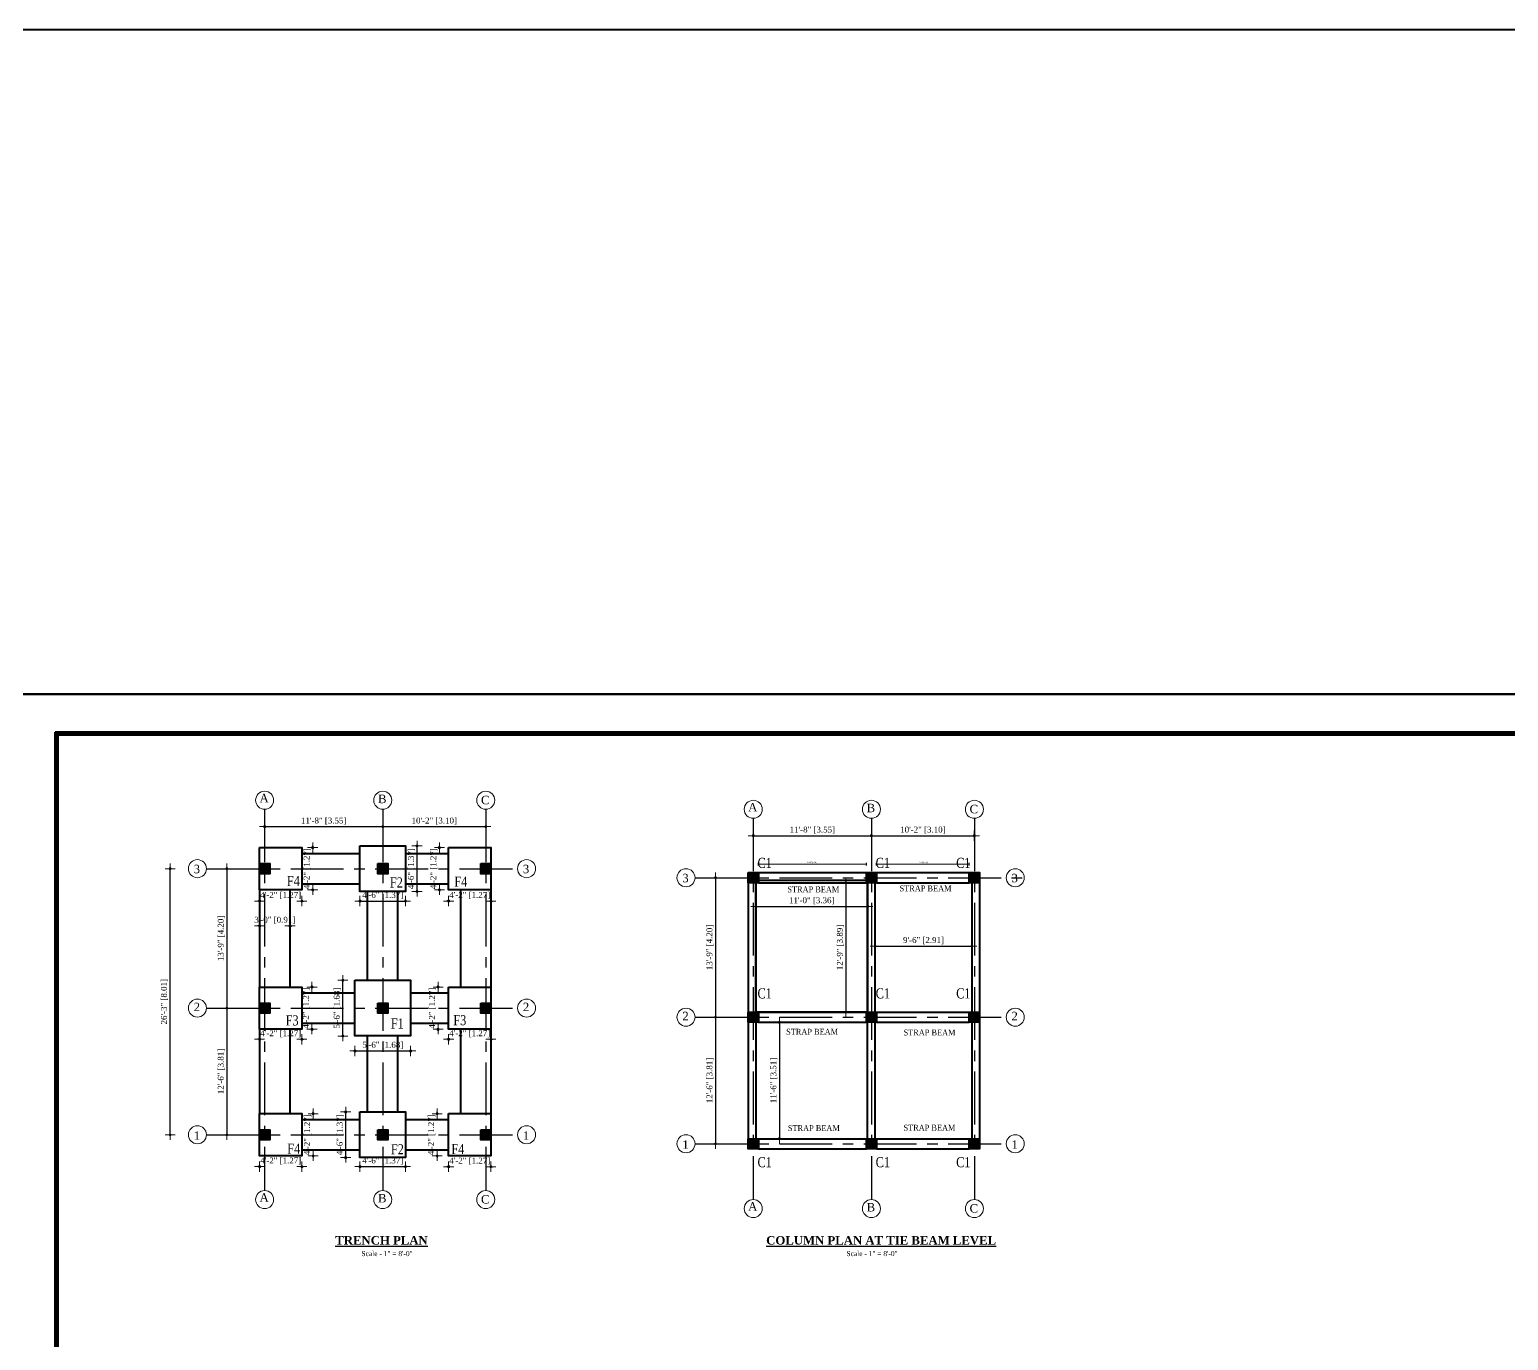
# Model space of a CAD drawing. Header units: feet. Extents: x 4160 to 31260, y -20219 to -1382.
# Drawn here: x 16960 to 18712, y -4615 to -3062 of the extents above; entities that cross this region are included whole.
import ezdxf

# ---------------------------------------------------------------- set-up
doc = ezdxf.new("R2010")
doc.units = ezdxf.units.FT
doc.header["$LTSCALE"] = 50
doc.header["$MEASUREMENT"] = 0
doc.header["$PDMODE"] = 34
doc.linetypes.add('CENTER', pattern=[2, 1.25, -0.25, 0.25, -0.25])
doc.layers.add('CL', color=253, linetype='CENTER')
doc.layers.add('Text', color=7, linetype='Continuous')
for name, color, linetype, lineweight in [('COLUMN', 145, 'Continuous', 40), ('DIM', 7, 'Continuous', 9), ('DIMENISON', 152, 'Continuous', 9), ('DIMENSION', 142, 'Continuous', 13), ('HACTH', 8, 'Continuous', 13), ('REBARS', 1, 'Continuous', 40), ('SHEETS', 7, 'Continuous', 60), ('Text1', 3, 'Continuous', 25), ('wall', 6, 'Continuous', 40)]:
    doc.layers.add(name, color=color, linetype=linetype, lineweight=lineweight)
doc.styles.add('1.8', font='times.ttf', dxfattribs={"width": 0.8, "height": 8})
doc.styles.add('7 INCH', font='times.ttf', dxfattribs={"height": 7})
doc.styles.add('arial', font='times.ttf')
doc.styles.add('TITLE', font='times.ttf', dxfattribs={"height": 11})
doc.dimstyles.new('7 INCH', dxfattribs={"dimscale": 0, "dimtxt": 7, "dimasz": 1, "dimexe": 2, "dimexo": 9, "dimgap": 2, "dimtad": 1, "dimdec": 0, "dimzin": 3, "dimdsep": 46, "dimlunit": 4, "dimtxsty": '7 INCH', "dimblk": 'DIM', "dimcen": 3, "dimdle": 3, "dimse1": 1, "dimse2": 1, "dimclrd": 256, "dimclre": 256, "dimclrt": 7, "dimadec": 1, "dimazin": 2, "dimtfac": 1, "dimtdec": 0, "dimtix": 1, "dimtofl": 0, "dimtmove": 2, "dimatfit": 3, "dimldrblk": 'DIM', "dimfxl": 2, "dimfrac": 2, "dimtolj": 2, "dimtzin": 0, "dimarcsym": 0})
doc.dimstyles.new('SECS', dxfattribs={"dimtxt": 0.06, "dimasz": 0.06, "dimexe": 0.06, "dimexo": 0, "dimgap": 0.04, "dimtad": 1, "dimdec": 0, "dimzin": 3, "dimdsep": 46, "dimlunit": 4, "dimtxsty": 'arial', "dimcen": 1.25, "dimclrd": 256, "dimclrt": 3, "dimadec": 0, "dimazin": 0, "dimtfac": 1, "dimtdec": 0, "dimtix": 1, "dimtofl": 0, "dimtmove": 2, "dimatfit": 1, "dimfxl": 0.06, "dimfxlon": 1, "dimtolj": 1, "dimtzin": 0, "dimlwd": -1, "dimarcsym": 0})

# ---------------------------------------------------------------- blocks, each defined once
blk = doc.blocks.new('A$C151D7C43')
at = {"layer": 'HACTH', "ltscale": 0.1}
h = blk.add_hatch(color=256, dxfattribs=at)
h.dxf.hatch_style = 1
h.paths.add_polyline_path([(-12, 6), (-12, -6), (0, -6), (0, 6)])
at = {"layer": 'CL'}
for points in [[(0, 6), (-12, -6)], [(-12, 6), (0, -6)]]:
    blk.add_lwpolyline(points, dxfattribs=at)
at = {"layer": 'COLUMN'}
blk.add_lwpolyline([(-12, 6), (0, 6), (0, -6), (-12, -6)], close=True, dxfattribs=at)
blk = doc.blocks.new('DIM')
at = {"layer": 'DIMENSION'}
h = blk.add_hatch(color=256, dxfattribs=at)
h.paths.add_polyline_path([(0, 1.3), (0, 0), (1.3, 0, 0.414214)])
h.paths.add_polyline_path([(1.3, 0), (0, 0), (0, -1.3, 0.414214)])
h.paths.add_polyline_path([(0, 0), (-1.3, 0, 0.414214), (0, -1.3)])
h.paths.add_polyline_path([(0, 1.3, 0.414214), (-1.3, 0), (0, 0)])
for p, q in [((-6, 0), (6, 0)), ((0, 6), (0, -6))]:
    blk.add_line(p, q, dxfattribs=at)
blk.add_circle((0, 0), 1.28, dxfattribs=at)
blk = doc.blocks.new('*D223')
at = {"layer": 'Defpoints', "color": 0, "ltscale": 2, "transparency": 16777216}
for p in [(17378.2, -4006.4), (17238.3, -4026.2), (17378.2, -4026.2)]:
    blk.add_point(p, dxfattribs=at)
at = {"layer": 'DIMENSION', "lineweight": -2, "ltscale": 2, "transparency": 16777216}
blk.add_line((17239.3, -4006.4), (17377.2, -4006.4), dxfattribs=at)
at = {"layer": 'DIMENSION', "lineweight": -2, "ltscale": 2, "transparency": 16777216, "rotation": 180}
blk.add_blockref('DIM', (17238.3, -4006.4), dxfattribs=at)
at = {"layer": 'DIMENSION', "lineweight": -2, "ltscale": 2, "transparency": 16777216}
blk.add_blockref('DIM', (17378.2, -4006.4), dxfattribs=at)
at = {"layer": 'DIMENSION', "color": 7, "ltscale": 2, "transparency": 16777216, "insert": (17308.2, -3999.9), "char_height": 7, "attachment_point": 5, "style": '7 INCH'}
blk.add_mtext('\\A2;11\'-8" [3.55]', dxfattribs=at)
blk = doc.blocks.new('*D224')
at = {"layer": 'Defpoints', "color": 0, "ltscale": 2, "transparency": 16777216}
for p in [(17500.2, -4006.4), (17378.2, -4026.2), (17500.2, -4026.2)]:
    blk.add_point(p, dxfattribs=at)
at = {"layer": 'DIMENSION', "lineweight": -2, "ltscale": 2, "transparency": 16777216}
blk.add_line((17379.2, -4006.4), (17499.2, -4006.4), dxfattribs=at)
at = {"layer": 'DIMENSION', "lineweight": -2, "ltscale": 2, "transparency": 16777216, "rotation": 180}
blk.add_blockref('DIM', (17378.2, -4006.4), dxfattribs=at)
at = {"layer": 'DIMENSION', "lineweight": -2, "ltscale": 2, "transparency": 16777216}
blk.add_blockref('DIM', (17500.2, -4006.4), dxfattribs=at)
at = {"layer": 'DIMENSION', "color": 7, "ltscale": 2, "transparency": 16777216, "insert": (17439.2, -3999.9), "char_height": 7, "attachment_point": 5, "style": '7 INCH'}
blk.add_mtext('\\A2;10\'-2" [3.10]', dxfattribs=at)
blk = doc.blocks.new('*D225')
at = {"layer": 'Defpoints', "color": 0, "ltscale": 2, "transparency": 16777216}
for p in [(17232.3, -4056.2), (17193.5, -4221.4), (17232.3, -4221.4)]:
    blk.add_point(p, dxfattribs=at)
at = {"layer": 'DIMENSION', "lineweight": -2, "ltscale": 2, "transparency": 16777216}
blk.add_line((17193.5, -4057.2), (17193.5, -4220.4), dxfattribs=at)
for p, rotation in [((17193.5, -4056.2), 90), ((17193.5, -4221.4), 270)]:
    blk.add_blockref('DIM', p, dxfattribs=dict(at, rotation=rotation))
at = {"layer": 'DIMENSION', "color": 7, "ltscale": 2, "transparency": 16777216, "insert": (17187, -4138.8), "char_height": 7, "attachment_point": 5, "rotation": 90, "style": '7 INCH'}
blk.add_mtext('\\A2;13\'-9" [4.20]', dxfattribs=at)
blk = doc.blocks.new('*D226')
at = {"layer": 'Defpoints', "color": 0, "ltscale": 2, "transparency": 16777216}
for p in [(17232.3, -4221.4), (17193.5, -4371.4), (17232.3, -4371.4)]:
    blk.add_point(p, dxfattribs=at)
at = {"layer": 'DIMENSION', "lineweight": -2, "ltscale": 2, "transparency": 16777216}
blk.add_line((17193.5, -4222.4), (17193.5, -4370.4), dxfattribs=at)
for p, rotation in [((17193.5, -4221.4), 90), ((17193.5, -4371.4), 270)]:
    blk.add_blockref('DIM', p, dxfattribs=dict(at, rotation=rotation))
at = {"layer": 'DIMENSION', "color": 7, "ltscale": 2, "transparency": 16777216, "insert": (17187, -4296.4), "char_height": 7, "attachment_point": 5, "rotation": 90, "style": '7 INCH'}
blk.add_mtext('\\A2;12\'-6" [3.81]', dxfattribs=at)
blk = doc.blocks.new('*D222')
at = {"layer": 'Defpoints', "color": 0, "ltscale": 2, "transparency": 16777216}
for p in [(17232.3, -4086.2), (17268.3, -4086.2), (17268.3, -4124)]:
    blk.add_point(p, dxfattribs=at)
at = {"layer": 'DIMENSION', "lineweight": -2, "ltscale": 2, "transparency": 16777216}
for p, q in [((17231.3, -4124), (17230.3, -4124)), ((17269.3, -4124), (17270.3, -4124))]:
    blk.add_line(p, q, dxfattribs=at)
blk.add_blockref('DIM', (17232.3, -4124), dxfattribs=at)
at = {"layer": 'DIMENSION', "lineweight": -2, "ltscale": 2, "transparency": 16777216, "rotation": 180}
blk.add_blockref('DIM', (17268.3, -4124), dxfattribs=at)
at = {"layer": 'DIMENSION', "color": 7, "ltscale": 2, "transparency": 16777216, "insert": (17250.3, -4117.4), "char_height": 7, "attachment_point": 5, "style": '7 INCH'}
blk.add_mtext('\\A2;3\'-0" [0.91]', dxfattribs=at)
blk = doc.blocks.new('*D228')
at = {"layer": 'Defpoints', "color": 0, "ltscale": 2, "transparency": 16777216}
for p in [(17957, -4017.1), (17817.1, -4036.9), (17957, -4036.9)]:
    blk.add_point(p, dxfattribs=at)
at = {"layer": 'DIMENSION', "lineweight": -2, "ltscale": 2, "transparency": 16777216}
blk.add_line((17818.1, -4017.1), (17956, -4017.1), dxfattribs=at)
at = {"layer": 'DIMENSION', "lineweight": -2, "ltscale": 2, "transparency": 16777216, "rotation": 180}
blk.add_blockref('DIM', (17817.1, -4017.1), dxfattribs=at)
at = {"layer": 'DIMENSION', "lineweight": -2, "ltscale": 2, "transparency": 16777216}
blk.add_blockref('DIM', (17957, -4017.1), dxfattribs=at)
at = {"layer": 'DIMENSION', "color": 7, "ltscale": 2, "transparency": 16777216, "insert": (17887, -4010.6), "char_height": 7, "attachment_point": 5, "style": '7 INCH'}
blk.add_mtext('\\A2;11\'-8" [3.55]', dxfattribs=at)
blk = doc.blocks.new('*D229')
at = {"layer": 'Defpoints', "color": 0, "ltscale": 2, "transparency": 16777216}
for p in [(18078.9, -4017.1), (17957, -4036.9), (18078.9, -4036.9)]:
    blk.add_point(p, dxfattribs=at)
at = {"layer": 'DIMENSION', "lineweight": -2, "ltscale": 2, "transparency": 16777216}
blk.add_line((17958, -4017.1), (18077.9, -4017.1), dxfattribs=at)
at = {"layer": 'DIMENSION', "lineweight": -2, "ltscale": 2, "transparency": 16777216, "rotation": 180}
blk.add_blockref('DIM', (17957, -4017.1), dxfattribs=at)
at = {"layer": 'DIMENSION', "lineweight": -2, "ltscale": 2, "transparency": 16777216}
blk.add_blockref('DIM', (18078.9, -4017.1), dxfattribs=at)
at = {"layer": 'DIMENSION', "color": 7, "ltscale": 2, "transparency": 16777216, "insert": (18018, -4010.6), "char_height": 7, "attachment_point": 5, "style": '7 INCH'}
blk.add_mtext('\\A2;10\'-2" [3.10]', dxfattribs=at)
blk = doc.blocks.new('*D230')
at = {"layer": 'Defpoints', "color": 0, "ltscale": 2, "transparency": 16777216}
for p in [(17811.1, -4066.9), (17772.3, -4232.1), (17811.1, -4232.1)]:
    blk.add_point(p, dxfattribs=at)
at = {"layer": 'DIMENSION', "lineweight": -2, "ltscale": 2, "transparency": 16777216}
blk.add_line((17772.3, -4067.9), (17772.3, -4231.1), dxfattribs=at)
for p, rotation in [((17772.3, -4066.9), 90), ((17772.3, -4232.1), 270)]:
    blk.add_blockref('DIM', p, dxfattribs=dict(at, rotation=rotation))
at = {"layer": 'DIMENSION', "color": 7, "ltscale": 2, "transparency": 16777216, "insert": (17765.8, -4149.5), "char_height": 7, "attachment_point": 5, "rotation": 90, "style": '7 INCH'}
blk.add_mtext('\\A2;13\'-9" [4.20]', dxfattribs=at)
blk = doc.blocks.new('*D231')
at = {"layer": 'Defpoints', "color": 0, "ltscale": 2, "transparency": 16777216}
for p in [(17811.1, -4232.1), (17772.3, -4382.1), (17811.1, -4382.1)]:
    blk.add_point(p, dxfattribs=at)
at = {"layer": 'DIMENSION', "lineweight": -2, "ltscale": 2, "transparency": 16777216}
blk.add_line((17772.3, -4233.1), (17772.3, -4381.1), dxfattribs=at)
for p, rotation in [((17772.3, -4232.1), 90), ((17772.3, -4382.1), 270)]:
    blk.add_blockref('DIM', p, dxfattribs=dict(at, rotation=rotation))
at = {"layer": 'DIMENSION', "color": 7, "ltscale": 2, "transparency": 16777216, "insert": (17765.8, -4307.1), "char_height": 7, "attachment_point": 5, "rotation": 90, "style": '7 INCH'}
blk.add_mtext('\\A2;12\'-6" [3.81]', dxfattribs=at)
blk = doc.blocks.new('*D367')
at = {"layer": 'Defpoints', "color": 0, "ltscale": 2, "transparency": 16777216}
for p in [(17232.3, -4396.4), (17282.3, -4396.4), (17282.3, -4409.1)]:
    blk.add_point(p, dxfattribs=at)
at = {"layer": 'DIMENSION', "lineweight": -2, "ltscale": 2, "transparency": 16777216}
for p, q in [((17231.3, -4409.1), (17230.3, -4409.1)), ((17283.3, -4409.1), (17284.3, -4409.1))]:
    blk.add_line(p, q, dxfattribs=at)
blk.add_blockref('DIM', (17232.3, -4409.1), dxfattribs=at)
at = {"layer": 'DIMENSION', "lineweight": -2, "ltscale": 2, "transparency": 16777216, "rotation": 180}
blk.add_blockref('DIM', (17282.3, -4409.1), dxfattribs=at)
at = {"layer": 'DIMENSION', "color": 7, "ltscale": 2, "transparency": 16777216, "insert": (17257.3, -4402.5), "char_height": 7, "attachment_point": 5, "style": '7 INCH'}
blk.add_mtext('\\A2;4\'-2" [1.27]', dxfattribs=at)
blk = doc.blocks.new('*D368')
at = {"layer": 'Defpoints', "color": 0, "ltscale": 2, "transparency": 16777216}
for p in [(17282.3, -4346.4), (17295.8, -4346.4), (17282.3, -4396.4)]:
    blk.add_point(p, dxfattribs=at)
at = {"layer": 'DIMENSION', "lineweight": -2, "ltscale": 2, "transparency": 16777216}
for p, q in [((17295.8, -4345.4), (17295.8, -4344.4)), ((17295.8, -4397.4), (17295.8, -4398.4))]:
    blk.add_line(p, q, dxfattribs=at)
for p, rotation in [((17295.8, -4346.4), 270), ((17295.8, -4396.4), 90)]:
    blk.add_blockref('DIM', p, dxfattribs=dict(at, rotation=rotation))
at = {"layer": 'DIMENSION', "color": 7, "ltscale": 2, "transparency": 16777216, "insert": (17289.2, -4371.4), "char_height": 7, "attachment_point": 5, "rotation": 90, "style": '7 INCH'}
blk.add_mtext('\\A2;4\'-2" [1.27]', dxfattribs=at)
blk = doc.blocks.new('*D369')
at = {"layer": 'Defpoints', "color": 0, "ltscale": 2, "transparency": 16777216}
for p in [(17282.3, -4196.4), (17294.3, -4196.4), (17282.3, -4246.4)]:
    blk.add_point(p, dxfattribs=at)
at = {"layer": 'DIMENSION', "lineweight": -2, "ltscale": 2, "transparency": 16777216}
for p, q in [((17294.3, -4195.4), (17294.3, -4194.4)), ((17294.3, -4247.4), (17294.3, -4248.4))]:
    blk.add_line(p, q, dxfattribs=at)
for p, rotation in [((17294.3, -4196.4), 270), ((17294.3, -4246.4), 90)]:
    blk.add_blockref('DIM', p, dxfattribs=dict(at, rotation=rotation))
at = {"layer": 'DIMENSION', "color": 7, "ltscale": 2, "transparency": 16777216, "insert": (17287.8, -4221.4), "char_height": 7, "attachment_point": 5, "rotation": 90, "style": '7 INCH'}
blk.add_mtext('\\A2;4\'-2" [1.27]', dxfattribs=at)
blk = doc.blocks.new('*D370')
at = {"layer": 'Defpoints', "color": 0, "ltscale": 2, "transparency": 16777216}
for p in [(17232.3, -4246.4), (17282.3, -4246.4), (17282.3, -4258.3)]:
    blk.add_point(p, dxfattribs=at)
at = {"layer": 'DIMENSION', "lineweight": -2, "ltscale": 2, "transparency": 16777216}
for p, q in [((17231.3, -4258.3), (17230.3, -4258.3)), ((17283.3, -4258.3), (17284.3, -4258.3))]:
    blk.add_line(p, q, dxfattribs=at)
blk.add_blockref('DIM', (17232.3, -4258.3), dxfattribs=at)
at = {"layer": 'DIMENSION', "lineweight": -2, "ltscale": 2, "transparency": 16777216, "rotation": 180}
blk.add_blockref('DIM', (17282.3, -4258.3), dxfattribs=at)
at = {"layer": 'DIMENSION', "color": 7, "ltscale": 2, "transparency": 16777216, "insert": (17257.3, -4251.8), "char_height": 7, "attachment_point": 5, "style": '7 INCH'}
blk.add_mtext('\\A2;4\'-2" [1.27]', dxfattribs=at)
blk = doc.blocks.new('*D371')
at = {"layer": 'Defpoints', "color": 0, "ltscale": 2, "transparency": 16777216}
for p in [(17232.3, -4081.2), (17282.3, -4081.2), (17282.3, -4094.5)]:
    blk.add_point(p, dxfattribs=at)
at = {"layer": 'DIMENSION', "lineweight": -2, "ltscale": 2, "transparency": 16777216}
for p, q in [((17231.3, -4094.5), (17230.3, -4094.5)), ((17283.3, -4094.5), (17284.3, -4094.5))]:
    blk.add_line(p, q, dxfattribs=at)
blk.add_blockref('DIM', (17232.3, -4094.5), dxfattribs=at)
at = {"layer": 'DIMENSION', "lineweight": -2, "ltscale": 2, "transparency": 16777216, "rotation": 180}
blk.add_blockref('DIM', (17282.3, -4094.5), dxfattribs=at)
at = {"layer": 'DIMENSION', "color": 7, "ltscale": 2, "transparency": 16777216, "insert": (17257.3, -4088), "char_height": 7, "attachment_point": 5, "style": '7 INCH'}
blk.add_mtext('\\A2;4\'-2" [1.27]', dxfattribs=at)
blk = doc.blocks.new('*D372')
at = {"layer": 'Defpoints', "color": 0, "ltscale": 2, "transparency": 16777216}
for p in [(17282.3, -4031.2), (17295.2, -4031.2), (17282.3, -4081.2)]:
    blk.add_point(p, dxfattribs=at)
at = {"layer": 'DIMENSION', "lineweight": -2, "ltscale": 2, "transparency": 16777216}
for p, q in [((17295.2, -4030.2), (17295.2, -4029.2)), ((17295.2, -4082.2), (17295.2, -4083.2))]:
    blk.add_line(p, q, dxfattribs=at)
for p, rotation in [((17295.2, -4031.2), 270), ((17295.2, -4081.2), 90)]:
    blk.add_blockref('DIM', p, dxfattribs=dict(at, rotation=rotation))
at = {"layer": 'DIMENSION', "color": 7, "ltscale": 2, "transparency": 16777216, "insert": (17288.7, -4056.2), "char_height": 7, "attachment_point": 5, "rotation": 90, "style": '7 INCH'}
blk.add_mtext('\\A2;4\'-2" [1.27]', dxfattribs=at)
blk = doc.blocks.new('*D373')
at = {"layer": 'Defpoints', "color": 0, "ltscale": 2, "transparency": 16777216}
for p in [(17351.2, -4029.2), (17405.2, -4029.2), (17405.2, -4094.5)]:
    blk.add_point(p, dxfattribs=at)
at = {"layer": 'DIMENSION', "lineweight": -2, "ltscale": 2, "transparency": 16777216}
blk.add_line((17352.2, -4094.5), (17404.2, -4094.5), dxfattribs=at)
at = {"layer": 'DIMENSION', "lineweight": -2, "ltscale": 2, "transparency": 16777216, "rotation": 180}
blk.add_blockref('DIM', (17351.2, -4094.5), dxfattribs=at)
at = {"layer": 'DIMENSION', "lineweight": -2, "ltscale": 2, "transparency": 16777216}
blk.add_blockref('DIM', (17405.2, -4094.5), dxfattribs=at)
at = {"layer": 'DIMENSION', "color": 7, "ltscale": 2, "transparency": 16777216, "insert": (17378.2, -4088), "char_height": 7, "attachment_point": 5, "style": '7 INCH'}
blk.add_mtext('\\A2;4\'-6" [1.37]', dxfattribs=at)
blk = doc.blocks.new('*D374')
at = {"layer": 'Defpoints', "color": 0, "ltscale": 2, "transparency": 16777216}
for p in [(17405.2, -4029.2), (17418.8, -4029.2), (17405.2, -4083.2)]:
    blk.add_point(p, dxfattribs=at)
at = {"layer": 'DIMENSION', "lineweight": -2, "ltscale": 2, "transparency": 16777216}
blk.add_line((17418.8, -4082.2), (17418.8, -4030.2), dxfattribs=at)
for p, rotation in [((17418.8, -4029.2), 90), ((17418.8, -4083.2), 270)]:
    blk.add_blockref('DIM', p, dxfattribs=dict(at, rotation=rotation))
at = {"layer": 'DIMENSION', "color": 7, "ltscale": 2, "transparency": 16777216, "insert": (17412.3, -4056.2), "char_height": 7, "attachment_point": 5, "rotation": 90, "style": '7 INCH'}
blk.add_mtext('\\A2;4\'-6" [1.37]', dxfattribs=at)
blk = doc.blocks.new('*D375')
at = {"layer": 'Defpoints', "color": 0, "ltscale": 2, "transparency": 16777216}
for p in [(17445.3, -4031.2), (17456.2, -4031.2), (17456.2, -4081.2)]:
    blk.add_point(p, dxfattribs=at)
at = {"layer": 'DIMENSION', "lineweight": -2, "ltscale": 2, "transparency": 16777216}
for p, q in [((17445.3, -4030.2), (17445.3, -4029.2)), ((17445.3, -4082.2), (17445.3, -4083.2))]:
    blk.add_line(p, q, dxfattribs=at)
for p, rotation in [((17445.3, -4031.2), 270), ((17445.3, -4081.2), 90)]:
    blk.add_blockref('DIM', p, dxfattribs=dict(at, rotation=rotation))
at = {"layer": 'DIMENSION', "color": 7, "ltscale": 2, "transparency": 16777216, "insert": (17438.7, -4056.2), "char_height": 7, "attachment_point": 5, "rotation": 90, "style": '7 INCH'}
blk.add_mtext('\\A2;4\'-2" [1.27]', dxfattribs=at)
blk = doc.blocks.new('*D376')
at = {"layer": 'Defpoints', "color": 0, "ltscale": 2, "transparency": 16777216}
for p in [(17456.2, -4081.2), (17506.2, -4081.2), (17506.2, -4094.5)]:
    blk.add_point(p, dxfattribs=at)
at = {"layer": 'DIMENSION', "lineweight": -2, "ltscale": 2, "transparency": 16777216}
for p, q in [((17455.2, -4094.5), (17454.2, -4094.5)), ((17507.2, -4094.5), (17508.2, -4094.5))]:
    blk.add_line(p, q, dxfattribs=at)
blk.add_blockref('DIM', (17456.2, -4094.5), dxfattribs=at)
at = {"layer": 'DIMENSION', "lineweight": -2, "ltscale": 2, "transparency": 16777216, "rotation": 180}
blk.add_blockref('DIM', (17506.2, -4094.5), dxfattribs=at)
at = {"layer": 'DIMENSION', "color": 7, "ltscale": 2, "transparency": 16777216, "insert": (17481.2, -4088), "char_height": 7, "attachment_point": 5, "style": '7 INCH'}
blk.add_mtext('\\A2;4\'-2" [1.27]', dxfattribs=at)
blk = doc.blocks.new('*D377')
at = {"layer": 'Defpoints', "color": 0, "ltscale": 2, "transparency": 16777216}
for p in [(17345.2, -4188.4), (17411.2, -4188.4), (17411.2, -4272.1)]:
    blk.add_point(p, dxfattribs=at)
at = {"layer": 'DIMENSION', "lineweight": -2, "ltscale": 2, "transparency": 16777216}
blk.add_line((17346.2, -4272.1), (17410.2, -4272.1), dxfattribs=at)
at = {"layer": 'DIMENSION', "lineweight": -2, "ltscale": 2, "transparency": 16777216, "rotation": 180}
blk.add_blockref('DIM', (17345.2, -4272.1), dxfattribs=at)
at = {"layer": 'DIMENSION', "lineweight": -2, "ltscale": 2, "transparency": 16777216}
blk.add_blockref('DIM', (17411.2, -4272.1), dxfattribs=at)
at = {"layer": 'DIMENSION', "color": 7, "ltscale": 2, "transparency": 16777216, "insert": (17378.2, -4265.5), "char_height": 7, "attachment_point": 5, "style": '7 INCH'}
blk.add_mtext('\\A2;5\'-6" [1.68]', dxfattribs=at)
blk = doc.blocks.new('*D378')
at = {"layer": 'Defpoints', "color": 0, "ltscale": 2, "transparency": 16777216}
for p in [(17330.9, -4188.4), (17345.2, -4188.4), (17345.2, -4254.4)]:
    blk.add_point(p, dxfattribs=at)
at = {"layer": 'DIMENSION', "lineweight": -2, "ltscale": 2, "transparency": 16777216}
blk.add_line((17330.9, -4253.4), (17330.9, -4189.4), dxfattribs=at)
for p, rotation in [((17330.9, -4188.4), 90), ((17330.9, -4254.4), 270)]:
    blk.add_blockref('DIM', p, dxfattribs=dict(at, rotation=rotation))
at = {"layer": 'DIMENSION', "color": 7, "ltscale": 2, "transparency": 16777216, "insert": (17324.4, -4221.4), "char_height": 7, "attachment_point": 5, "rotation": 90, "style": '7 INCH'}
blk.add_mtext('\\A2;5\'-6" [1.68]', dxfattribs=at)
blk = doc.blocks.new('*D379')
at = {"layer": 'Defpoints', "color": 0, "ltscale": 2, "transparency": 16777216}
for p in [(17456.2, -4196.4), (17506.2, -4196.4), (17506.2, -4258.3)]:
    blk.add_point(p, dxfattribs=at)
at = {"layer": 'DIMENSION', "lineweight": -2, "ltscale": 2, "transparency": 16777216}
for p, q in [((17455.2, -4258.3), (17454.2, -4258.3)), ((17507.2, -4258.3), (17508.2, -4258.3))]:
    blk.add_line(p, q, dxfattribs=at)
blk.add_blockref('DIM', (17456.2, -4258.3), dxfattribs=at)
at = {"layer": 'DIMENSION', "lineweight": -2, "ltscale": 2, "transparency": 16777216, "rotation": 180}
blk.add_blockref('DIM', (17506.2, -4258.3), dxfattribs=at)
at = {"layer": 'DIMENSION', "color": 7, "ltscale": 2, "transparency": 16777216, "insert": (17481.2, -4251.8), "char_height": 7, "attachment_point": 5, "style": '7 INCH'}
blk.add_mtext('\\A2;4\'-2" [1.27]', dxfattribs=at)
blk = doc.blocks.new('*D380')
at = {"layer": 'Defpoints', "color": 0, "ltscale": 2, "transparency": 16777216}
for p in [(17456.2, -4196.4), (17443.7, -4246.4), (17456.2, -4246.4)]:
    blk.add_point(p, dxfattribs=at)
at = {"layer": 'DIMENSION', "lineweight": -2, "ltscale": 2, "transparency": 16777216}
for p, q in [((17443.7, -4195.4), (17443.7, -4194.4)), ((17443.7, -4247.4), (17443.7, -4248.4))]:
    blk.add_line(p, q, dxfattribs=at)
for p, rotation in [((17443.7, -4196.4), 270), ((17443.7, -4246.4), 90)]:
    blk.add_blockref('DIM', p, dxfattribs=dict(at, rotation=rotation))
at = {"layer": 'DIMENSION', "color": 7, "ltscale": 2, "transparency": 16777216, "insert": (17437.2, -4221.4), "char_height": 7, "attachment_point": 5, "rotation": 90, "style": '7 INCH'}
blk.add_mtext('\\A2;4\'-2" [1.27]', dxfattribs=at)
blk = doc.blocks.new('*D381')
at = {"layer": 'Defpoints', "color": 0, "ltscale": 2, "transparency": 16777216}
for p in [(17351.2, -4344.4), (17405.2, -4344.4), (17405.2, -4409.1)]:
    blk.add_point(p, dxfattribs=at)
at = {"layer": 'DIMENSION', "lineweight": -2, "ltscale": 2, "transparency": 16777216}
blk.add_line((17352.2, -4409.1), (17404.2, -4409.1), dxfattribs=at)
at = {"layer": 'DIMENSION', "lineweight": -2, "ltscale": 2, "transparency": 16777216, "rotation": 180}
blk.add_blockref('DIM', (17351.2, -4409.1), dxfattribs=at)
at = {"layer": 'DIMENSION', "lineweight": -2, "ltscale": 2, "transparency": 16777216}
blk.add_blockref('DIM', (17405.2, -4409.1), dxfattribs=at)
at = {"layer": 'DIMENSION', "color": 7, "ltscale": 2, "transparency": 16777216, "insert": (17378.2, -4402.5), "char_height": 7, "attachment_point": 5, "style": '7 INCH'}
blk.add_mtext('\\A2;4\'-6" [1.37]', dxfattribs=at)
blk = doc.blocks.new('*D382')
at = {"layer": 'Defpoints', "color": 0, "ltscale": 2, "transparency": 16777216}
for p in [(17334.3, -4344.4), (17351.2, -4344.4), (17351.2, -4398.4)]:
    blk.add_point(p, dxfattribs=at)
at = {"layer": 'DIMENSION', "lineweight": -2, "ltscale": 2, "transparency": 16777216}
blk.add_line((17334.3, -4397.4), (17334.3, -4345.4), dxfattribs=at)
for p, rotation in [((17334.3, -4344.4), 90), ((17334.3, -4398.4), 270)]:
    blk.add_blockref('DIM', p, dxfattribs=dict(at, rotation=rotation))
at = {"layer": 'DIMENSION', "color": 7, "ltscale": 2, "transparency": 16777216, "insert": (17327.8, -4371.4), "char_height": 7, "attachment_point": 5, "rotation": 90, "style": '7 INCH'}
blk.add_mtext('\\A2;4\'-6" [1.37]', dxfattribs=at)
blk = doc.blocks.new('*D383')
at = {"layer": 'Defpoints', "color": 0, "ltscale": 2, "transparency": 16777216}
for p in [(17456.2, -4396.4), (17506.2, -4396.4), (17506.2, -4409.2)]:
    blk.add_point(p, dxfattribs=at)
at = {"layer": 'DIMENSION', "lineweight": -2, "ltscale": 2, "transparency": 16777216}
for p, q in [((17455.2, -4409.2), (17454.2, -4409.2)), ((17507.2, -4409.2), (17508.2, -4409.2))]:
    blk.add_line(p, q, dxfattribs=at)
blk.add_blockref('DIM', (17456.2, -4409.2), dxfattribs=at)
at = {"layer": 'DIMENSION', "lineweight": -2, "ltscale": 2, "transparency": 16777216, "rotation": 180}
blk.add_blockref('DIM', (17506.2, -4409.2), dxfattribs=at)
at = {"layer": 'DIMENSION', "color": 7, "ltscale": 2, "transparency": 16777216, "insert": (17481.2, -4402.7), "char_height": 7, "attachment_point": 5, "style": '7 INCH'}
blk.add_mtext('\\A2;4\'-2" [1.27]', dxfattribs=at)
blk = doc.blocks.new('*D384')
at = {"layer": 'Defpoints', "color": 0, "ltscale": 2, "transparency": 16777216}
for p in [(17442.6, -4346.4), (17456.2, -4346.4), (17456.2, -4396.4)]:
    blk.add_point(p, dxfattribs=at)
at = {"layer": 'DIMENSION', "lineweight": -2, "ltscale": 2, "transparency": 16777216}
for p, q in [((17442.6, -4345.4), (17442.6, -4344.4)), ((17442.6, -4397.4), (17442.6, -4398.4))]:
    blk.add_line(p, q, dxfattribs=at)
for p, rotation in [((17442.6, -4346.4), 270), ((17442.6, -4396.4), 90)]:
    blk.add_blockref('DIM', p, dxfattribs=dict(at, rotation=rotation))
at = {"layer": 'DIMENSION', "color": 7, "ltscale": 2, "transparency": 16777216, "insert": (17436.1, -4371.4), "char_height": 7, "attachment_point": 5, "rotation": 90, "style": '7 INCH'}
blk.add_mtext('\\A2;4\'-2" [1.27]', dxfattribs=at)
blk = doc.blocks.new('*D488')
at = {"layer": 'Defpoints', "color": 0, "ltscale": 2, "transparency": 16777216}
for p in [(17126.3, -4056.2), (17232.3, -4056.2), (17232.3, -4371.4)]:
    blk.add_point(p, dxfattribs=at)
at = {"layer": 'DIMENSION', "lineweight": -2, "ltscale": 2, "transparency": 16777216}
blk.add_line((17126.3, -4370.4), (17126.3, -4057.2), dxfattribs=at)
for p, rotation in [((17126.3, -4056.2), 90), ((17126.3, -4371.4), 270)]:
    blk.add_blockref('DIM', p, dxfattribs=dict(at, rotation=rotation))
at = {"layer": 'DIMENSION', "color": 7, "ltscale": 2, "transparency": 16777216, "insert": (17119.7, -4213.8), "char_height": 7, "attachment_point": 5, "rotation": 90, "style": '7 INCH'}
blk.add_mtext('\\A2;26\'-3" [8.01]', dxfattribs=at)
blk = doc.blocks.new('*D489')
at = {"layer": 'Defpoints', "color": 0, "ltscale": 2, "transparency": 16777216}
for p in [(17820.1, -4072.9), (17952.5, -4072.9), (17952.5, -4100.8)]:
    blk.add_point(p, dxfattribs=at)
at = {"layer": 'DIMENSION', "lineweight": -2, "ltscale": 2, "transparency": 16777216}
blk.add_line((17821.1, -4100.8), (17951.5, -4100.8), dxfattribs=at)
at = {"layer": 'DIMENSION', "lineweight": -2, "ltscale": 2, "transparency": 16777216, "rotation": 180}
blk.add_blockref('DIM', (17820.1, -4100.8), dxfattribs=at)
at = {"layer": 'DIMENSION', "lineweight": -2, "ltscale": 2, "transparency": 16777216}
blk.add_blockref('DIM', (17952.5, -4100.8), dxfattribs=at)
at = {"layer": 'DIMENSION', "color": 7, "ltscale": 2, "transparency": 16777216, "insert": (17886.3, -4094.3), "char_height": 7, "attachment_point": 5, "style": '7 INCH'}
blk.add_mtext('\\A2;11\'-0" [3.36]', dxfattribs=at)
blk = doc.blocks.new('*D490')
at = {"layer": 'Defpoints', "color": 0, "ltscale": 2, "transparency": 16777216}
for p in [(17952.5, -4072.9), (17926.8, -4226.1), (17951, -4226.1)]:
    blk.add_point(p, dxfattribs=at)
at = {"layer": 'DIMENSION', "lineweight": -2, "ltscale": 2, "transparency": 16777216}
blk.add_line((17926.8, -4073.9), (17926.8, -4225.1), dxfattribs=at)
for p, rotation in [((17926.8, -4072.9), 90), ((17926.8, -4226.1), 270)]:
    blk.add_blockref('DIM', p, dxfattribs=dict(at, rotation=rotation))
at = {"layer": 'DIMENSION', "color": 7, "ltscale": 2, "transparency": 16777216, "insert": (17920.3, -4149.5), "char_height": 7, "attachment_point": 5, "rotation": 90, "style": '7 INCH'}
blk.add_mtext('\\A2;12\'-9" [3.89]', dxfattribs=at)
blk = doc.blocks.new('*D491')
at = {"layer": 'Defpoints', "color": 0, "ltscale": 2, "transparency": 16777216}
for p in [(17961.5, -4072.9), (18075.9, -4072.9), (18075.9, -4147.9)]:
    blk.add_point(p, dxfattribs=at)
at = {"layer": 'DIMENSION', "lineweight": -2, "ltscale": 2, "transparency": 16777216}
blk.add_line((17962.5, -4147.9), (18074.9, -4147.9), dxfattribs=at)
at = {"layer": 'DIMENSION', "lineweight": -2, "ltscale": 2, "transparency": 16777216, "rotation": 180}
blk.add_blockref('DIM', (17961.5, -4147.9), dxfattribs=at)
at = {"layer": 'DIMENSION', "lineweight": -2, "ltscale": 2, "transparency": 16777216}
blk.add_blockref('DIM', (18075.9, -4147.9), dxfattribs=at)
at = {"layer": 'DIMENSION', "color": 7, "ltscale": 2, "transparency": 16777216, "insert": (18018.7, -4141.4), "char_height": 7, "attachment_point": 5, "style": '7 INCH'}
blk.add_mtext('\\A2;9\'-6" [2.91]', dxfattribs=at)
blk = doc.blocks.new('*D492')
at = {"layer": 'Defpoints', "color": 0, "ltscale": 2, "transparency": 16777216}
for p in [(17820.1, -4238.1), (17823.1, -4376.1), (17848, -4376.1)]:
    blk.add_point(p, dxfattribs=at)
at = {"layer": 'DIMENSION', "lineweight": -2, "ltscale": 2, "transparency": 16777216}
blk.add_line((17848, -4239.1), (17848, -4375.1), dxfattribs=at)
for p, rotation in [((17848, -4238.1), 90), ((17848, -4376.1), 270)]:
    blk.add_blockref('DIM', p, dxfattribs=dict(at, rotation=rotation))
at = {"layer": 'DIMENSION', "color": 7, "ltscale": 2, "transparency": 16777216, "insert": (17841.5, -4307.1), "char_height": 7, "attachment_point": 5, "rotation": 90, "style": '7 INCH'}
blk.add_mtext('\\A2;11\'-6" [3.51]', dxfattribs=at)
blk = doc.blocks.new('*D971')
at = {"layer": 'Defpoints', "color": 0, "ltscale": 0.1, "transparency": 16777216}
for p in [(17823.1, -4060.9), (17951, -4050.8), (17951, -4060.9)]:
    blk.add_point(p, dxfattribs=at)
at = {"layer": 'DIM', "color": 0, "lineweight": -2, "ltscale": 0.1, "transparency": 16777216}
for p, q in [((17823.1, -4052.3), (17823.1, -4049.3)), ((17951, -4052.3), (17951, -4049.3))]:
    blk.add_line(p, q, dxfattribs=at)
at = {"layer": 'DIM', "ltscale": 0.1, "transparency": 16777216}
blk.add_line((17824.6, -4050.8), (17949.5, -4050.8), dxfattribs=at)
for points in [[(17824.6, -4050.5), (17824.6, -4051), (17823.1, -4050.8)], [(17949.5, -4050.5), (17949.5, -4051), (17951, -4050.8)]]:
    blk.add_solid(points, dxfattribs=at)
at = {"layer": 'DIM', "color": 3, "ltscale": 0.1, "transparency": 16777216, "insert": (17887, -4048.8), "char_height": 1.5, "attachment_point": 5, "style": 'arial'}
blk.add_mtext('\\A1;10\'-8" [3.25]', dxfattribs=at)
blk = doc.blocks.new('*D972')
at = {"layer": 'Defpoints', "color": 0, "ltscale": 0.1, "transparency": 16777216}
for p in [(17963, -4060.9), (18072.9, -4050.8), (18072.9, -4060.9)]:
    blk.add_point(p, dxfattribs=at)
at = {"layer": 'DIM', "color": 0, "lineweight": -2, "ltscale": 0.1, "transparency": 16777216}
for p, q in [((17963, -4052.3), (17963, -4049.3)), ((18072.9, -4052.3), (18072.9, -4049.3))]:
    blk.add_line(p, q, dxfattribs=at)
at = {"layer": 'DIM', "ltscale": 0.1, "transparency": 16777216}
blk.add_line((17964.5, -4050.8), (18071.4, -4050.8), dxfattribs=at)
for points in [[(17964.5, -4050.5), (17964.5, -4051), (17963, -4050.8)], [(18071.4, -4050.5), (18071.4, -4051), (18072.9, -4050.8)]]:
    blk.add_solid(points, dxfattribs=at)
at = {"layer": 'DIM', "color": 3, "ltscale": 0.1, "transparency": 16777216, "insert": (18018, -4048.8), "char_height": 1.5, "attachment_point": 5, "style": 'arial'}
blk.add_mtext('\\A1;9\'-2" [2.79]', dxfattribs=at)

msp = doc.modelspace()

# ---------------------------------------------------------------- linework, layer by layer
at = {"layer": 'CL'}
for p, q in [((17238.28, -3985.83), (17238.28, -4437.42)), ((17378.22, -3985.83), (17378.22, -4437.42)), ((17500.16, -3985.83), (17500.16, -4437.42)), ((17817.06, -3996.54), (17817.06, -4448.14)), ((17957, -3996.54), (17957, -4448.14)), ((18078.95, -3996.54), (18078.95, -4448.14)), ((17169.28, -4056.18), (17537.85, -4056.18)), ((17748.06, -4066.9), (18137.99, -4066.9)), ((17169.28, -4221.36), (17537.85, -4221.36)), ((17748.06, -4232.08), (18116.63, -4232.08)), ((17169.28, -4371.36), (17537.85, -4371.36)), ((17748.06, -4382.08), (18116.63, -4382.08))]:
    msp.add_line(p, q, dxfattribs=at)
at = {"layer": 'DIMENISON'}
for centre in [(17238.28, -3975.15), (17378.22, -3975.15), (17500.16, -3975.15), (17817.06, -3985.87), (17957, -3985.87), (18078.95, -3985.87), (17158.6, -4056.18), (17548.52, -4056.18), (17737.38, -4066.9), (18127.31, -4066.9), (17158.6, -4221.36), (17548.52, -4221.36), (17737.38, -4232.08), (18127.31, -4232.08), (17158.6, -4371.36), (17548.52, -4371.36), (17737.38, -4382.08), (18127.31, -4382.08), (17238.28, -4448.1), (17378.22, -4448.1), (17500.16, -4448.1), (17817.06, -4458.82), (17957, -4458.82), (18078.95, -4458.82)]:
    msp.add_circle(centre, 10.68, dxfattribs=at)
at = {"layer": 'REBARS', "ltscale": 0.1}
for p, q in [((17282.28, -4038.18), (17351.22, -4038.18)), ((17405.22, -4038.18), (17456.16, -4038.18)), ((17823.06, -4060.9), (17951, -4060.9)), ((17963, -4060.9), (18072.95, -4060.9)), ((18075.95, -4063.9), (18075.95, -4235.08)), ((18084.95, -4063.9), (18084.95, -4235.08)), ((17232.28, -4081.18), (17232.28, -4196.36)), ((17268.28, -4081.18), (17268.28, -4196.36)), ((17282.28, -4074.18), (17351.22, -4074.18)), ((17405.22, -4074.18), (17456.16, -4074.18)), ((17470.16, -4081.18), (17470.16, -4196.36)), ((17506.16, -4081.18), (17506.16, -4196.36)), ((17811.06, -4072.9), (17811.06, -4232.08)), ((17820.06, -4072.9), (17820.06, -4232.08)), ((17823.06, -4072.9), (17951, -4072.9)), ((17952.5, -4226.08), (17952.5, -4072.9)), ((17961.5, -4226.08), (17961.5, -4072.9)), ((17963, -4072.9), (18072.95, -4072.9)), ((17360.22, -4188.55), (17360.22, -4083.18)), ((17396.22, -4188.55), (17396.22, -4083.18)), ((17282.28, -4203.36), (17345.22, -4203.36)), ((17411.22, -4203.36), (17456.16, -4203.36)), ((17811.06, -4229.08), (17811.06, -4385.08)), ((17820.06, -4229.08), (17820.06, -4385.08)), ((17823.06, -4226.08), (17951, -4226.08)), ((17823.06, -4238.08), (17951, -4238.08)), ((17952.5, -4376.08), (17952.5, -4238.08)), ((17961.5, -4376.08), (17961.5, -4238.08)), ((17963, -4226.08), (18072.95, -4226.08)), ((17963, -4238.08), (18072.95, -4238.08)), ((18075.95, -4229.08), (18075.95, -4385.08)), ((18084.95, -4229.08), (18084.95, -4385.08)), ((17232.28, -4246.36), (17232.28, -4346.36)), ((17268.28, -4246.36), (17268.28, -4346.36)), ((17282.28, -4239.36), (17345.22, -4239.36)), ((17360.22, -4344.36), (17360.22, -4254.36)), ((17396.22, -4344.36), (17396.22, -4254.36)), ((17411.22, -4239.36), (17456.16, -4239.36)), ((17470.16, -4246.36), (17470.16, -4346.36)), ((17506.16, -4246.36), (17506.16, -4346.36)), ((17282.28, -4353.36), (17351.22, -4353.36)), ((17405.22, -4353.36), (17456.16, -4353.36)), ((17823.06, -4376.08), (17951, -4376.08)), ((17963, -4376.08), (18072.95, -4376.08)), ((17282.28, -4389.36), (17351.22, -4389.36)), ((17405.22, -4389.36), (17456.16, -4389.36)), ((17823.06, -4388.08), (17951, -4388.08)), ((17963, -4388.08), (18072.95, -4388.08))]:
    msp.add_line(p, q, dxfattribs=at)
at = {"layer": 'SHEETS', "color": 8}
msp.add_lwpolyline([(16897.32, -3849.63), (20065.32, -3849.63), (20065.32, -6087.63), (16897.32, -6087.63)], close=True, dxfattribs=at)
at = {"layer": 'SHEETS'}
for points in [[(16990.32, -3894.63), (20020.32, -3894.63), (20020.32, -6042.63), (16990.32, -6042.63)], [(16991.32, -3895.63), (20019.32, -3895.63), (20019.32, -6041.63), (16991.32, -6041.63)], [(16992.32, -3896.63), (20018.32, -3896.63), (20018.32, -6040.63), (16992.32, -6040.63)], [(16993.32, -3897.63), (20017.32, -3897.63), (20017.32, -6039.63), (16993.32, -6039.63)]]:
    msp.add_lwpolyline(points, close=True, dxfattribs=at)
at = {"layer": 'wall', "ltscale": 0.1}
for points in [[(15162.42, -3062.27), (27750.98, -3062.27), (27750.98, -9386.97), (15162.42, -9386.97)], [(17232.28, -4031.18), (17282.28, -4031.18), (17282.28, -4081.18), (17232.28, -4081.18)], [(17351.22, -4029.18), (17405.22, -4029.18), (17405.22, -4083.18), (17351.22, -4083.18)], [(17456.16, -4031.18), (17506.16, -4031.18), (17506.16, -4081.18), (17456.16, -4081.18)], [(17232.28, -4196.36), (17282.28, -4196.36), (17282.28, -4246.36), (17232.28, -4246.36)], [(17345.22, -4188.36), (17411.22, -4188.36), (17411.22, -4254.36), (17345.22, -4254.36)], [(17456.16, -4196.36), (17506.16, -4196.36), (17506.16, -4246.36), (17456.16, -4246.36)], [(17232.28, -4346.36), (17282.28, -4346.36), (17282.28, -4396.36), (17232.28, -4396.36)], [(17351.22, -4344.36), (17405.22, -4344.36), (17405.22, -4398.36), (17351.22, -4398.36)], [(17456.16, -4346.36), (17506.16, -4346.36), (17506.16, -4396.36), (17456.16, -4396.36)]]:
    msp.add_lwpolyline(points, close=True, dxfattribs=at)
at = {"layer": 'wall', "color": 5, "ltscale": 0.1}
for points in [[(17823.06, -4060.9), (17946.95, -4060.9), (17951, -4060.9)], [(17963, -4060.9), (18072.95, -4060.9)]]:
    msp.add_lwpolyline(points, dxfattribs=at)
at = {"layer": 'wall', "color": 3, "ltscale": 0.1}
msp.add_lwpolyline([(17820.06, -4069.9), (17952.5, -4069.9), (17952.5, -4226.08), (17820.06, -4226.08)], close=True, dxfattribs=at)

# ---------------------------------------------------------------- block references
at = {"layer": 'wall', "ltscale": 0.1}
for p in [(17244.28, -4056.18), (17384.22, -4056.18), (17506.16, -4056.18), (17823.06, -4066.9), (17963, -4066.9), (18084.95, -4066.9), (17244.28, -4221.36), (17384.22, -4221.36), (17506.16, -4221.36), (17823.06, -4232.08), (17963, -4232.08), (18084.95, -4232.08), (17244.28, -4371.36), (17384.22, -4371.36), (17506.16, -4371.36), (17823.06, -4382.08), (17963, -4382.08), (18084.95, -4382.08)]:
    msp.add_blockref('A$C151D7C43', p, dxfattribs=at)

# ---------------------------------------------------------------- texts
at = {"layer": 'Text', "ltscale": 10, "style": '1.8', "width": 0.8}
for s, height, p in [('C1', 12, (17822.15, -4055.33)), ('C1', 12, (17962.09, -4055.33)), ('C1', 12, (18057.44, -4055.33)), ('F4', 12, (17264.62, -4076.78)), ('F2', 12, (17386.66, -4078.54)), ('F4', 12, (17462.94, -4077.53)), ('STRAP BEAM', 7, (17857.42, -4084.2)), ('STRAP BEAM', 7, (17990.35, -4083.01)), ('C1', 12, (17822.15, -4209.89)), ('C1', 12, (17962.09, -4209.89)), ('C1', 12, (18057.44, -4209.89)), ('F3', 12, (17263.14, -4241.87)), ('F1', 12, (17387.84, -4245.57)), ('F3', 12, (17461.81, -4241.56)), ('STRAP BEAM', 7, (17855.98, -4252.85)), ('STRAP BEAM', 7, (17995.05, -4253.73)), ('STRAP BEAM', 7, (17858.04, -4366.98)), ('STRAP BEAM', 7, (17995, -4366.53)), ('F4', 12, (17265.05, -4393.81)), ('F2', 12, (17387.84, -4394.53)), ('F4', 12, (17459.52, -4394.21)), ('C1', 12, (17822.15, -4409.82)), ('C1', 12, (17962.09, -4409.82)), ('C1', 12, (18057.44, -4409.82)), ('Scale - 1" = 8\'-0"', 6, (17352.93, -4515.12)), ('Scale - 1" = 8\'-0"', 6, (17927.4, -4515.12))]:
    msp.add_text(s, height=height, dxfattribs=at).set_placement(p)
at = {"layer": 'Text', "char_height": 10, "width": 289.6719, "attachment_point": 1, "style": 'TITLE'}
for s, insert in [('{\\fTimes New Roman|b1|i0|c0|p18;\\LTRENCH PLAN}', (17321.93, -4491.43)), ('{\\fTimes New Roman|b1|i0|c0|p18;\\LCOLUMN PLAN AT TIE BEAM LEVEL}', (17832.35, -4491.43))]:
    msp.add_mtext(s, dxfattribs=dict(at, insert=insert))
at = {"layer": 'Text1', "lineweight": 30, "char_height": 10, "width": 17.5966, "attachment_point": 2, "style": 'arial'}
for s, insert in [('A', (17237.66, -3967.61)), ('B', (17377.61, -3968.58)), ('C', (17499.55, -3969.85)), ('A', (17816.45, -3978.33)), ('B', (17956.39, -3979.3)), ('C', (18078.33, -3980.56)), ('3', (17157.98, -4051.57)), ('3', (17547.91, -4051.57)), ('3', (17736.77, -4062.29)), ('3', (18126.69, -4062.29)), ('2', (17157.98, -4214.97)), ('2', (17547.91, -4214.97)), ('2', (17736.77, -4225.69)), ('2', (18126.69, -4225.69)), ('1', (17157.98, -4367.31)), ('1', (17547.91, -4367.31)), ('1', (17736.77, -4378.03)), ('1', (18126.69, -4378.03)), ('A', (17237.66, -4440.56)), ('B', (17377.61, -4441.53)), ('C', (17499.55, -4442.8)), ('A', (17816.45, -4451.28)), ('B', (17956.39, -4452.25)), ('C', (18078.33, -4453.52))]:
    msp.add_mtext(s, dxfattribs=dict(at, insert=insert))

# ---------------------------------------------------------------- dimensions: what is measured, and where the dimension line sits
at = {"layer": 'DIM', "color": 5, "ltscale": 0.1}
for base, p1, p2, picture, middle in [((17951, -4050.76), (17823.06, -4060.9), (17951, -4060.9), '*D971', (17887.03, -4048.79)), ((18072.95, -4050.76), (17963, -4060.9), (18072.95, -4060.9), '*D972', (18017.98, -4048.79))]:
    dim = msp.add_linear_dim(base=base, p1=p1, p2=p2, dimstyle='SECS', dxfattribs=at)
    dim.commit()
    dim.dimension.update_dxf_attribs({"geometry": picture, "text_midpoint": middle})
at = {"layer": 'DIMENSION', "ltscale": 2}
for base, p1, p2, picture, middle in [((17378.22, -4006.41), (17238.28, -4026.18), (17378.22, -4026.18), '*D223', (17308.25, -3999.88)), ((17500.16, -4006.41), (17378.22, -4026.18), (17500.16, -4026.18), '*D224', (17439.19, -3999.88)), ((17957, -4017.13), (17817.06, -4036.9), (17957, -4036.9), '*D228', (17887.03, -4010.6)), ((18078.95, -4017.13), (17957, -4036.9), (18078.95, -4036.9), '*D229', (18017.98, -4010.6)), ((17405.22, -4094.49), (17351.22, -4029.18), (17405.22, -4029.18), '*D373', (17378.22, -4087.96)), ((17282.28, -4094.49), (17232.28, -4081.18), (17282.28, -4081.18), '*D371', (17257.28, -4087.96)), ((17506.16, -4094.49), (17456.16, -4081.18), (17506.16, -4081.18), '*D376', (17481.16, -4087.96)), ((17952.5, -4100.78), (17820.06, -4072.9), (17952.5, -4072.9), '*D489', (17886.28, -4094.26)), ((18075.95, -4147.88), (17961.5, -4072.9), (18075.95, -4072.9), '*D491', (18018.73, -4141.36)), ((17268.28, -4123.96), (17232.28, -4086.18), (17268.28, -4086.18), '*D222', (17250.28, -4117.44)), ((17411.22, -4272.07), (17345.22, -4188.36), (17411.22, -4188.36), '*D377', (17378.22, -4265.54)), ((17506.16, -4258.28), (17456.16, -4196.36), (17506.16, -4196.36), '*D379', (17481.16, -4251.75)), ((17282.28, -4258.28), (17232.28, -4246.36), (17282.28, -4246.36), '*D370', (17257.28, -4251.75)), ((17405.22, -4409.06), (17351.22, -4344.36), (17405.22, -4344.36), '*D381', (17378.22, -4402.53)), ((17282.28, -4409.06), (17232.28, -4396.36), (17282.28, -4396.36), '*D367', (17257.28, -4402.53)), ((17506.16, -4409.23), (17456.16, -4396.36), (17506.16, -4396.36), '*D383', (17481.16, -4402.71))]:
    dim = msp.add_linear_dim(base=base, p1=p1, p2=p2, dimstyle='7 INCH', override={"dimscale": 1}, dxfattribs=at)
    dim.commit()
    dim.dimension.update_dxf_attribs({"geometry": picture, "text_midpoint": middle})
for base, p1, p2, picture, middle in [((17295.24, -4031.18), (17282.28, -4081.18), (17282.28, -4031.18), '*D372', (17288.71, -4056.18)), ((17418.82, -4029.18), (17405.22, -4083.18), (17405.22, -4029.18), '*D374', (17412.29, -4056.18)), ((17445.27, -4031.18), (17456.16, -4081.18), (17456.16, -4031.18), '*D375', (17438.74, -4056.18)), ((17126.25, -4056.18), (17232.28, -4371.36), (17232.28, -4056.18), '*D488', (17119.72, -4213.77)), ((17193.51, -4221.36), (17232.28, -4056.18), (17232.28, -4221.36), '*D225', (17186.98, -4138.77)), ((17772.29, -4232.08), (17811.06, -4066.9), (17811.06, -4232.08), '*D230', (17765.76, -4149.49)), ((17926.79, -4226.08), (17952.5, -4072.9), (17951, -4226.08), '*D490', (17920.26, -4149.49)), ((17330.93, -4188.36), (17345.22, -4254.36), (17345.22, -4188.36), '*D378', (17324.4, -4221.36)), ((17294.33, -4196.36), (17282.28, -4246.36), (17282.28, -4196.36), '*D369', (17287.8, -4221.36)), ((17443.68, -4246.36), (17456.16, -4196.36), (17456.16, -4246.36), '*D380', (17437.15, -4221.36)), ((17193.51, -4371.36), (17232.28, -4221.36), (17232.28, -4371.36), '*D226', (17186.98, -4296.36)), ((17772.29, -4382.08), (17811.06, -4232.08), (17811.06, -4382.08), '*D231', (17765.76, -4307.08)), ((17848, -4376.08), (17820.06, -4238.08), (17823.06, -4376.08), '*D492', (17841.47, -4307.08)), ((17295.75, -4346.36), (17282.28, -4396.36), (17282.28, -4346.36), '*D368', (17289.23, -4371.36)), ((17334.32, -4344.36), (17351.22, -4398.36), (17351.22, -4344.36), '*D382', (17327.79, -4371.36)), ((17442.6, -4346.36), (17456.16, -4396.36), (17456.16, -4346.36), '*D384', (17436.07, -4371.36))]:
    dim = msp.add_linear_dim(base=base, p1=p1, p2=p2, angle=90, dimstyle='7 INCH', override={"dimscale": 1}, dxfattribs=at)
    dim.commit()
    dim.dimension.update_dxf_attribs({"geometry": picture, "text_midpoint": middle})

doc.saveas('drawing.dxf')
